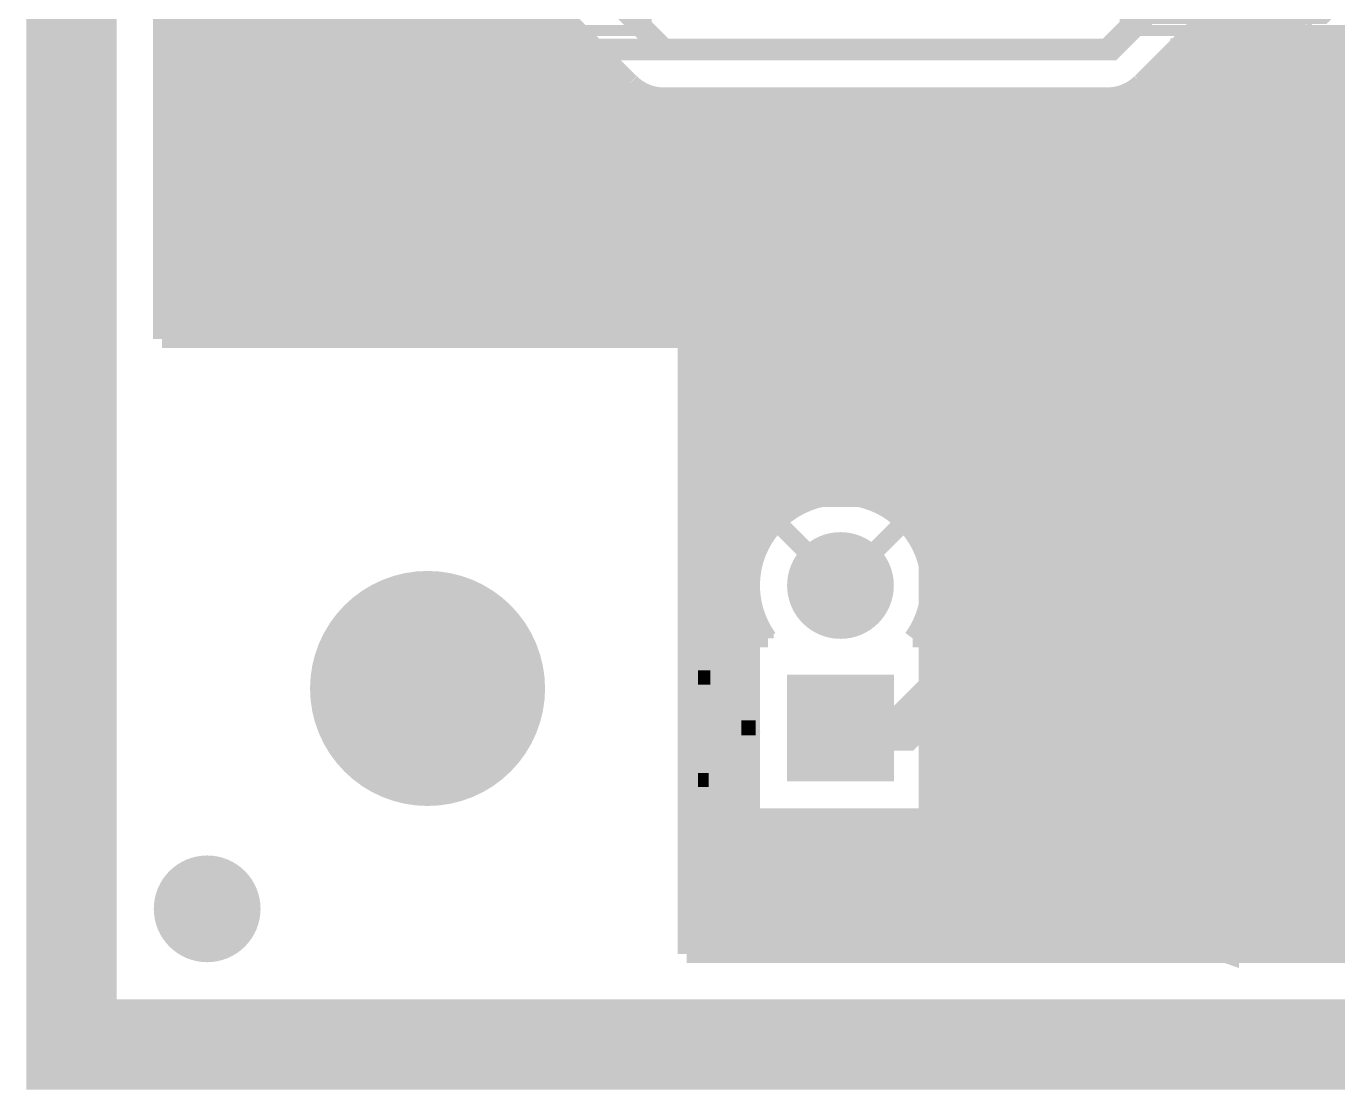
# Model space of a CAD drawing. Extents: x -0.6 to 94.6, y -47.6 to 45.6.
# Drawn here: x -0.64 to 17.78, y -0.64 to 14.3 of the extents above; entities that cross this region are included whole.
import ezdxf

# ---------------------------------------------------------------- set-up
doc = ezdxf.new("R2010")
doc.units = 0
doc.header["$MEASUREMENT"] = 0
doc.layers.get('0').update_dxf_attribs({"linetype": 'CONTINUOUS'})
for name, color, linetype in [('22-311-0_BOT', 7, 'CONTINUOUS'), ('22-311-0_DRD', 7, 'CONTINUOUS'), ('22-311-0_DRL', 2, 'CONTINUOUS'), ('22-311-0_SMB', 4, 'CONTINUOUS'), ('22-311-0_SMT', 3, 'CONTINUOUS'), ('22-311-0_SPT', 5, 'CONTINUOUS'), ('22-311-0_SST', 14, 'CONTINUOUS'), ('22-311-0_TOP', 9, 'CONTINUOUS'), ('THRUHOLE_NPT', 11, 'CONTINUOUS'), ('THRUHOLE_TAP', 13, 'CONTINUOUS')]:
    doc.layers.add(name, color=color, linetype=linetype)

# ---------------------------------------------------------------- blocks, each defined once
blk = doc.blocks.new('ROUND_1')
at = {"const_width": 1.64973}
blk.add_lwpolyline([(-0.824864, 0, 1), (0.824864, 0, 1)], format="xyb", close=True, dxfattribs=at)
blk = doc.blocks.new('ROUND_3')
at = {"const_width": 0.7493}
blk.add_lwpolyline([(-0.37465, 0, 1), (0.37465, 0, 1)], format="xyb", close=True, dxfattribs=at)
blk = doc.blocks.new('SQUARE_4')
blk.add_solid([(0.7493, 0.7493), (0.7493, -0.7493), (-0.7493, 0.7493), (-0.7493, -0.7493)])
blk = doc.blocks.new('ROUND_26')
at = {"const_width": 0.44958}
blk.add_lwpolyline([(-0.22479, 0, 1), (0.22479, 0, 1)], format="xyb", close=True, dxfattribs=at)
blk = doc.blocks.new('RECTANGLE_14')
blk.add_solid([(0.4826, 0.4064), (0.4826, -0.4064), (-0.4826, 0.4064), (-0.4826, -0.4064)])
blk = doc.blocks.new('ROUND_2')
at = {"const_width": 0.50038}
blk.add_lwpolyline([(-0.25019, 0, 1), (0.25019, 0, 1)], format="xyb", close=True, dxfattribs=at)

msp = doc.modelspace()

# ---------------------------------------------------------------- linework, layer by layer
at = {"layer": '22-311-0_BOT'}
for points, const_width in [([(38.354, 31.496), (1.27, 31.496), (1.27, 9.906)], 0.254), ([(1.4986, 31.496), (1.4986, 9.906)], 0.254), ([(1.7272, 31.496), (1.7272, 9.906)], 0.254), ([(1.9558, 31.496), (1.9558, 9.906)], 0.254), ([(2.1844, 31.496), (2.1844, 9.906)], 0.254), ([(19.02968, 15.95374), (17.55394, 14.478), (15.113, 14.478), (14.605, 13.97), (8.31596, 13.97), (6.32968, 15.95374)], 0.3048), ([(2.413, 15.43812), (2.413, 9.906)], 0.254), ([(2.6416, 15.0241), (2.6416, 9.906)], 0.254), ([(2.8702, 14.79042), (2.8702, 9.906)], 0.254), ([(4.9276, 14.91996), (4.9276, 9.906)], 0.254), ([(3.0988, 14.63548), (3.0988, 9.906)], 0.254), ([(4.699, 14.72184), (4.699, 9.906)], 0.254), ([(3.3274, 14.53134), (3.3274, 9.906)], 0.254), ([(3.556, 14.47038), (3.556, 9.906)], 0.254), ([(3.7846, 14.44752), (3.7846, 9.906)], 0.254), ([(4.0132, 14.45768), (4.0132, 9.906)], 0.254), ([(4.2418, 14.5034), (4.2418, 9.906)], 0.254), ([(4.4704, 14.58976), (4.4704, 9.906)], 0.254), ([(5.1562, 14.59738), (5.1562, 9.906)], 0.254), ([(5.3848, 14.59738), (5.3848, 9.906)], 0.254), ([(5.6134, 14.59738), (5.6134, 9.906)], 0.254), ([(5.842, 14.59738), (5.842, 9.906)], 0.254), ([(6.0706, 14.59738), (6.0706, 9.906)], 0.254), ([(6.2992, 14.59738), (6.2992, 9.906)], 0.254), ([(6.5278, 14.59738), (6.5278, 9.906)], 0.254), ([(6.75386, 14.59738), (7.84352, 13.50518)], 0.254), ([(6.7564, 14.59484), (6.7564, 9.906)], 0.254), ([(6.985, 14.36624), (6.985, 9.906)], 0.254), ([(7.15264, 14.1986), (1.27, 14.1986)], 0.254), ([(7.2136, 14.13764), (7.2136, 9.906)], 0.254), ([(7.38124, 13.97), (1.27, 13.97)], 0.254), ([(7.4422, 13.90904), (7.4422, 9.906)], 0.254), ([(7.60984, 13.7414), (1.27, 13.7414)], 0.254), ([(15.38732, 13.8176), (15.07744, 13.50772)], 0.254), ([(32.11068, 13.7414), (15.31112, 13.7414)], 0.254), ([(17.55394, 13.8176), (15.38732, 13.8176)], 0.254), ([(15.4432, 13.8176), (15.4432, 1.397)], 0.254), ([(15.6718, 13.8176), (15.6718, 1.397)], 0.254), ([(15.9004, 13.8176), (15.9004, 1.397)], 0.254), ([(16.129, 13.8176), (16.129, 1.397)], 0.254), ([(16.3576, 13.8176), (16.3576, 1.397)], 0.254), ([(16.5862, 13.8176), (16.5862, 1.397)], 0.254), ([(16.8148, 13.8176), (16.8148, 1.397)], 0.254), ([(17.0434, 13.8176), (17.0434, 1.397)], 0.254), ([(17.272, 13.8176), (17.272, 1.397)], 0.254), ([(17.5006, 13.8176), (17.5006, 1.397)], 0.254), ([(17.7292, 13.84046), (17.7292, 1.397)], 0.254), ([(7.83844, 13.5128), (1.27, 13.5128)], 0.254), ([(7.6708, 13.68044), (7.6708, 9.906)], 0.254), ([(27.4701, 13.5128), (15.07998, 13.5128)], 0.254), ([(15.2146, 13.64488), (15.2146, 1.397)], 0.254), ([(7.8994, 13.45692), (7.8994, 9.906)], 0.254), ([(8.128, 13.335), (8.128, 9.906)], 0.254), ([(14.7574, 13.32738), (14.7574, 1.397)], 0.254), ([(14.986, 13.42898), (14.986, 1.397)], 0.254), ([(27.24658, 13.2842), (1.27, 13.2842)], 0.254), ([(14.605, 13.3096), (8.31596, 13.3096)], 0.254), ([(8.3566, 13.3096), (8.3566, 9.906)], 0.254), ([(8.5852, 13.3096), (8.5852, 9.906)], 0.254), ([(8.8138, 13.3096), (8.8138, 1.397)], 0.254), ([(9.0424, 13.3096), (9.0424, 1.397)], 0.254), ([(9.271, 13.3096), (9.271, 1.397)], 0.254), ([(9.4996, 13.3096), (9.4996, 1.397)], 0.254), ([(9.7282, 13.3096), (9.7282, 7.10946)], 0.254), ([(9.9568, 13.3096), (9.9568, 7.38124)], 0.254), ([(10.1854, 13.3096), (10.1854, 7.5438)], 0.254), ([(10.414, 13.3096), (10.414, 7.64286)], 0.254), ([(10.6426, 13.3096), (10.6426, 7.69366)], 0.254), ([(10.8712, 13.3096), (10.8712, 7.69874)], 0.254), ([(11.0998, 13.3096), (11.0998, 7.66318)], 0.254), ([(11.3284, 13.3096), (11.3284, 7.5819)], 0.254), ([(11.557, 13.3096), (11.557, 7.44474)], 0.254), ([(11.7856, 13.3096), (11.7856, 7.21868)], 0.254), ([(12.0142, 13.3096), (12.0142, 6.75132)], 0.254), ([(12.2428, 13.3096), (12.2428, 1.397)], 0.254), ([(12.4714, 13.3096), (12.4714, 1.397)], 0.254), ([(12.7, 13.3096), (12.7, 1.397)], 0.254), ([(12.9286, 13.3096), (12.9286, 1.397)], 0.254), ([(13.1572, 13.3096), (13.1572, 1.397)], 0.254), ([(13.3858, 13.3096), (13.3858, 1.397)], 0.254), ([(13.6144, 13.3096), (13.6144, 1.397)], 0.254), ([(13.843, 13.3096), (13.843, 1.397)], 0.254), ([(14.0716, 13.3096), (14.0716, 1.397)], 0.254), ([(14.3002, 13.3096), (14.3002, 1.397)], 0.254), ([(14.5288, 13.3096), (14.5288, 1.397)], 0.254), ([(27.12466, 13.0556), (1.27, 13.0556)], 0.254), ([(27.06624, 12.827), (1.27, 12.827)], 0.254), ([(27.0637, 12.5984), (1.27, 12.5984)], 0.254), ([(27.1145, 12.3698), (1.27, 12.3698)], 0.254), ([(27.22626, 12.1412), (1.27, 12.1412)], 0.254), ([(27.05608, 11.9126), (1.27, 11.9126)], 0.254), ([(26.96464, 11.684), (1.27, 11.684)], 0.254), ([(26.93162, 11.4554), (1.27, 11.4554)], 0.254), ([(26.95194, 11.2268), (1.27, 11.2268)], 0.254), ([(27.02814, 10.9982), (1.27, 10.9982)], 0.254), ([(27.051, 10.7696), (1.27, 10.7696)], 0.254), ([(26.75128, 10.541), (1.27, 10.541)], 0.254), ([(26.52268, 10.3124), (1.27, 10.3124)], 0.254), ([(26.29408, 10.0838), (1.27, 10.0838)], 0.254), ([(8.636, 9.906), (1.27, 9.906)], 0.254), ([(8.636, 9.906), (8.636, 1.397)], 0.254), ([(26.06548, 9.8552), (8.636, 9.8552)], 0.254), ([(25.83688, 9.6266), (8.636, 9.6266)], 0.254), ([(25.60828, 9.398), (8.636, 9.398)], 0.254), ([(25.37968, 9.1694), (8.636, 9.1694)], 0.254), ([(25.15108, 8.9408), (8.636, 8.9408)], 0.254), ([(24.92248, 8.7122), (8.636, 8.7122)], 0.254), ([(24.69388, 8.4836), (8.636, 8.4836)], 0.254), ([(24.47798, 8.255), (8.636, 8.255)], 0.254), ([(24.37638, 8.0264), (8.636, 8.0264)], 0.254), ([(24.3586, 7.7978), (8.636, 7.7978)], 0.254), ([(10.23112, 7.5692), (8.636, 7.5692)], 0.254), ([(24.3586, 7.5692), (11.35634, 7.5692)], 0.254), ([(9.91108, 7.3406), (8.636, 7.3406)], 0.254), ([(9.906, 7.33298), (10.795, 6.44398)], 0.254), ([(11.684, 7.33298), (10.795, 6.44398)], 0.254), ([(24.3586, 7.3406), (11.67638, 7.3406)], 0.254), ([(9.7282, 7.112), (8.636, 7.112)], 0.254), ([(24.3586, 7.112), (11.85926, 7.112)], 0.254), ([(9.61644, 6.8834), (8.636, 6.8834)], 0.254), ([(24.3586, 6.8834), (11.97356, 6.8834)], 0.254), ([(9.55548, 6.6548), (8.636, 6.6548)], 0.254), ([(24.3586, 6.6548), (12.03452, 6.6548)], 0.254), ([(9.5377, 6.4262), (8.636, 6.4262)], 0.254), ([(24.3586, 6.4262), (12.0523, 6.4262)], 0.254), ([(9.56056, 6.1976), (8.636, 6.1976)], 0.254), ([(12.0142, 6.13664), (12.0142, 5.7023)], 0.254), ([(24.3586, 6.1976), (12.0269, 6.1976)], 0.254), ([(9.63168, 5.969), (8.636, 5.969)], 0.254), ([(24.3586, 5.969), (11.95832, 5.969)], 0.254), ([(9.7282, 5.7785), (9.7282, 5.7023)], 0.254), ([(9.7536, 5.7404), (8.636, 5.7404)], 0.254), ([(9.779, 5.7023), (9.5377, 5.7023)], 0.254), ([(9.5377, 5.7023), (9.5377, 3.1877)], 0.254), ([(12.0523, 5.7023), (11.80846, 5.7023)], 0.254), ([(24.3586, 5.7404), (11.8364, 5.7404)], 0.254), ([(12.0523, 5.7023), (12.0523, 3.1877)], 0.254), ([(9.5377, 5.5118), (8.636, 5.5118)], 0.254), ([(24.3586, 5.5118), (12.0523, 5.5118)], 0.254), ([(9.5377, 5.2832), (8.636, 5.2832)], 0.254), ([(24.3586, 5.2832), (12.0523, 5.2832)], 0.254), ([(9.5377, 5.0546), (8.636, 5.0546)], 0.254), ([(24.21636, 5.0546), (12.0523, 5.0546)], 0.254), ([(9.5377, 4.826), (8.636, 4.826)], 0.254), ([(24.08682, 4.826), (12.0523, 4.826)], 0.254), ([(9.5377, 4.5974), (8.636, 4.5974)], 0.254), ([(24.02332, 4.5974), (12.0523, 4.5974)], 0.254), ([(9.5377, 4.3688), (8.636, 4.3688)], 0.254), ([(24.01316, 4.3688), (12.0523, 4.3688)], 0.254), ([(9.5377, 4.1402), (8.636, 4.1402)], 0.254), ([(24.05888, 4.1402), (12.0523, 4.1402)], 0.254), ([(9.5377, 3.9116), (8.636, 3.9116)], 0.254), ([(24.16302, 3.9116), (12.0523, 3.9116)], 0.254), ([(9.5377, 3.683), (8.636, 3.683)], 0.254), ([(24.3586, 3.683), (12.0523, 3.683)], 0.254), ([(9.5377, 3.4544), (8.636, 3.4544)], 0.254), ([(24.83358, 3.4544), (12.0523, 3.4544)], 0.254), ([(9.5377, 3.2258), (8.636, 3.2258)], 0.254), ([(12.0523, 3.1877), (9.5377, 3.1877)], 0.254), ([(9.7282, 3.1877), (9.7282, 1.397)], 0.254), ([(9.9568, 3.1877), (9.9568, 1.397)], 0.254), ([(10.1854, 3.1877), (10.1854, 1.397)], 0.254), ([(10.414, 3.1877), (10.414, 1.397)], 0.254), ([(10.6426, 3.1877), (10.6426, 1.397)], 0.254), ([(10.8712, 3.1877), (10.8712, 1.397)], 0.254), ([(11.0998, 3.1877), (11.0998, 1.397)], 0.254), ([(11.3284, 3.1877), (11.3284, 1.397)], 0.254), ([(11.557, 3.1877), (11.557, 1.397)], 0.254), ([(11.7856, 3.1877), (11.7856, 1.397)], 0.254), ([(12.0142, 3.1877), (12.0142, 1.397)], 0.254), ([(27.85364, 3.2258), (12.0523, 3.2258)], 0.254), ([(30.48, 2.9972), (8.636, 2.9972)], 0.254), ([(30.48, 2.7686), (8.636, 2.7686)], 0.254), ([(30.48, 2.54), (8.636, 2.54)], 0.254), ([(30.48, 2.3114), (8.636, 2.3114)], 0.254), ([(30.48, 2.0828), (8.636, 2.0828)], 0.254), ([(30.48, 1.8542), (8.636, 1.8542)], 0.254), ([(30.48, 1.6256), (8.636, 1.6256)], 0.254), ([(30.48, 1.397), (8.636, 1.397)], 0.254)]:
    msp.add_lwpolyline(points, dxfattribs=dict(at, const_width=const_width))
at = {"layer": '22-311-0_BOT', "const_width": 0.254}
for points in [[(17.55394, 13.8176, 0.198204), (18.01964, 14.00975)], [(17.55394, 13.8176, 0.198204), (18.01964, 14.00975)], [(7.8486, 13.50264, 0.1989124), (8.31596, 13.30905)], [(14.605, 13.3096, 0.1989118), (15.07197, 13.50303)], [(14.605, 13.3096, 0.1989118), (15.07197, 13.50303)], [(10.795, 7.70128, 0.4142136), (9.5377, 6.44398)], [(12.0523, 6.44398, 0.4142136), (10.795, 7.70128)], [(9.5377, 6.44398, 0.1589636), (9.77949, 5.70266)], [(11.80846, 5.7023, 0.1592691), (12.05086, 6.44398)]]:
    msp.add_lwpolyline(points, format="xyb", dxfattribs=at)
at = {"layer": '22-311-0_DRD'}
for points, const_width in [([(8.89, 0), (39.99738, 0), (39.99738, 44.9961), (0, 44.9961), (0, 0), (8.89, 0)], 1.27), ([(10.795, 7.07898), (10.795, 5.80898)], 0.254), ([(11.43, 6.44398), (10.16, 6.44398)], 0.254), ([(4.99872, 5.37972), (4.36372, 4.74472)], 0.254), ([(5.63372, 4.74472), (4.99872, 5.37972)], 0.254), ([(10.795, 5.08), (10.795, 3.81)], 0.254), ([(4.36372, 4.74472), (5.63372, 4.74472)], 0.254), ([(11.43, 4.445), (10.16, 4.445)], 0.254)]:
    msp.add_lwpolyline(points, dxfattribs=dict(at, const_width=const_width))
at = {"layer": '22-311-0_DRL', "const_width": 1.27}
msp.add_lwpolyline([(8.89, 0), (39.99738, 0), (39.99738, 44.9961), (0, 44.9961), (0, 0), (8.89, 0)], dxfattribs=at)
at = {"layer": '22-311-0_SST'}
for points, const_width in [([(8.90016, 18.75536), (8.90016, 18.35404), (8.06958, 18.35404), (8.06958, 14.23416), (2.09042, 14.23416), (2.09042, 27.67584), (8.06958, 27.67584), (8.06958, 23.55596), (8.90016, 23.55596), (8.90016, 23.15464), (10.07872, 23.15464), (10.07872, 18.75536), (8.90016, 18.75536), (7.42442, 18.75536), (7.42442, 19.56562)], 0.1524), ([(21.60016, 18.75536), (21.60016, 18.35404), (20.76958, 18.35404), (20.76958, 14.23416), (14.79042, 14.23416), (14.79042, 27.67584), (20.76958, 27.67584), (20.76958, 23.55596), (21.60016, 23.55596), (21.60016, 23.15464), (22.77872, 23.15464), (22.77872, 18.75536), (21.60016, 18.75536), (20.12442, 18.75536), (20.12442, 19.56562)], 0.1524), ([(15.93342, 14.05128), (15.93342, 13.69568), (16.10106, 13.5763), (16.27124, 13.5763), (16.44142, 13.69568), (16.44142, 14.05128), (15.42542, 14.05128)], 0.1524), ([(15.93342, 13.7541), (15.42542, 13.5763)], 0.1524), ([(15.93342, 13.15466), (15.93342, 12.79906), (15.76324, 12.7381), (15.59306, 12.7381), (15.42542, 12.79906), (15.42542, 13.15466), (15.59306, 13.21308), (15.76324, 13.21308), (16.44142, 12.97686)], 0.1524), ([(16.7005, 9.3345), (16.7005, 12.2555), (15.0622, 12.2555), (15.0622, 9.3345), (16.7005, 9.3345)], 0.1524), ([(19.2405, 9.3345), (19.2405, 12.2555), (17.6022, 12.2555), (17.6022, 9.3345), (19.2405, 9.3345)], 0.1524), ([(9.87298, 9.86028), (9.7028, 9.86028), (9.53516, 9.80186), (9.53516, 9.5631), (9.7028, 9.50468), (10.55116, 9.50468)], 0.1524), ([(10.55116, 9.44626), (10.55116, 9.68248)], 0.1524), ([(10.04316, 9.02208), (10.04316, 8.66648), (9.87298, 8.60806), (9.7028, 8.60806), (9.53516, 8.66648), (9.53516, 9.02208), (9.7028, 9.0805), (9.87298, 9.0805), (10.55116, 8.84428)], 0.1524), ([(15.0495, 9.0805), (15.0495, 6.1595), (16.6878, 6.1595), (16.6878, 9.0805), (15.0495, 9.0805)], 0.1524), ([(13.9954, 8.3566), (13.9954, 8.001), (14.16558, 7.88162), (14.33576, 7.88162), (14.5034, 8.001), (14.5034, 8.3566), (13.4874, 8.3566)], 0.1524), ([(8.79602, 8.04418), (12.3952, 8.04418), (12.3952, 2.24536), (8.79602, 2.24536), (8.79602, 8.04418)], 0.20066), ([(9.79424, 2.24536), (9.79424, 2.64414), (11.99388, 2.64414), (11.99388, 7.6454), (9.79424, 7.6454), (9.79424, 8.04418)], 0.20066), ([(13.9954, 8.05942), (13.4874, 7.88162)], 0.1524), ([(13.65758, 7.5184), (13.4874, 7.45998), (13.4874, 7.10438), (13.65758, 7.04342), (13.9954, 7.04342), (14.16558, 7.1628), (14.16558, 7.5184), (14.5034, 7.5184), (14.5034, 7.04342)], 0.1524), ([(16.7005, 2.9845), (16.7005, 5.9055), (15.0622, 5.9055), (15.0622, 2.9845), (16.7005, 2.9845)], 0.1524), ([(17.5895, 5.9055), (17.5895, 2.9845), (19.2278, 2.9845), (19.2278, 5.9055), (17.5895, 5.9055)], 0.1524), ([(8.79602, 5.34416), (8.79602, 5.2451), (8.79602, 3.54584)], 0.20066), ([(8.79602, 5.34416), (9.59612, 4.445)], 0.20066), ([(8.9662, 5.15112), (8.79602, 5.15112)], 0.20066), ([(8.96366, 5.15366), (8.96366, 3.7338)], 0.20066), ([(9.12622, 4.97078), (8.79602, 4.97078)], 0.20066), ([(9.144, 4.953), (9.144, 3.937)], 0.20066), ([(9.28624, 4.79298), (8.79602, 4.79298)], 0.20066), ([(9.3218, 4.7498), (9.3218, 4.13766)], 0.20066), ([(9.44626, 4.61264), (8.79602, 4.61264)], 0.20066), ([(9.50214, 4.54914), (9.50214, 4.34086)], 0.20066), ([(9.59612, 4.445), (8.79602, 3.54584)], 0.20066), ([(9.58342, 4.4323), (8.79602, 4.4323)], 0.20066), ([(9.4234, 4.25196), (8.79602, 4.25196)], 0.20066), ([(9.26338, 4.07162), (8.79602, 4.07162)], 0.20066), ([(9.10336, 3.89382), (8.79602, 3.89382)], 0.20066), ([(8.94334, 3.71348), (8.79602, 3.71348)], 0.20066), ([(15.80642, 2.49428), (15.80642, 2.13868), (15.97406, 2.0193), (16.14424, 2.0193), (16.31442, 2.13868), (16.31442, 2.49428), (15.29842, 2.49428)], 0.1524), ([(15.80642, 2.1971), (15.29842, 2.0193)], 0.1524), ([(15.29842, 1.5367), (16.31442, 1.1811), (16.31442, 1.65608)], 0.1524)]:
    msp.add_lwpolyline(points, dxfattribs=dict(at, const_width=const_width))
at = {"layer": '22-311-0_TOP'}
for points, const_width in [([(38.354, 31.496), (1.27, 31.496), (1.27, 10.16)], 0.254), ([(1.4986, 31.496), (1.4986, 9.906)], 0.254), ([(1.7272, 31.496), (1.7272, 9.906)], 0.254), ([(1.9558, 31.496), (1.9558, 9.906)], 0.254), ([(2.1844, 31.496), (2.1844, 9.906)], 0.254), ([(31.72968, 17.20596), (30.48, 15.95374), (30.48, 3.683), (28.956, 2.159), (17.4498, 2.159), (15.875, 3.7338)], 0.635), ([(3.83032, 15.95374), (5.81406, 13.97), (14.54404, 13.97), (16.53032, 15.95374)], 0.3048), ([(2.413, 15.43812), (2.413, 9.906)], 0.254), ([(2.6416, 15.0241), (2.6416, 9.906)], 0.254), ([(2.8702, 14.79042), (2.8702, 9.906)], 0.254), ([(3.0988, 14.63548), (3.0988, 9.906)], 0.254), ([(3.3274, 14.53134), (3.3274, 9.906)], 0.254), ([(3.556, 14.47038), (3.556, 9.906)], 0.254), ([(3.7846, 14.44752), (3.7846, 9.906)], 0.254), ([(4.0132, 14.45768), (4.0132, 9.906)], 0.254), ([(4.2418, 14.5034), (4.2418, 9.906)], 0.254), ([(4.32054, 14.5288), (5.34416, 13.50518)], 0.254), ([(16.03756, 14.5288), (15.01648, 13.50772)], 0.254), ([(16.129, 14.50086), (16.129, 12.61872)], 0.254), ([(16.3576, 14.45514), (16.3576, 12.84732)], 0.254), ([(16.5862, 14.44752), (16.5862, 13.07592)], 0.254), ([(16.8148, 14.47292), (16.8148, 13.2715)], 0.254), ([(17.02054, 14.5288), (17.27962, 14.26972)], 0.254), ([(17.0434, 14.50594), (17.0434, 13.35278)], 0.254), ([(4.54914, 14.3002), (1.27, 14.3002)], 0.254), ([(4.4704, 14.37894), (4.4704, 9.906)], 0.254), ([(17.24914, 14.3002), (15.80896, 14.3002)], 0.254), ([(15.9004, 14.39164), (15.9004, 12.4206)], 0.254), ([(17.272, 14.27734), (17.272, 13.3604)], 0.254), ([(4.77774, 14.0716), (1.27, 14.0716)], 0.254), ([(4.699, 14.15034), (4.699, 9.906)], 0.254), ([(29.6545, 14.0716), (15.58036, 14.0716)], 0.254), ([(15.6718, 14.16304), (15.6718, 12.4206)], 0.254), ([(17.5006, 14.1224), (17.5006, 13.3604)], 0.254), ([(17.7292, 14.0716), (17.7292, 13.3604)], 0.254), ([(21.59, 14.0716), (17.75206, 14.0716)], 0.254), ([(4.9276, 13.92174), (4.9276, 9.906)], 0.254), ([(15.4432, 13.93444), (15.4432, 12.4206)], 0.254), ([(5.00634, 13.843), (1.27, 13.843)], 0.254), ([(5.1562, 13.69314), (5.1562, 9.906)], 0.254), ([(15.2146, 13.70584), (15.2146, 12.4206)], 0.254), ([(29.6545, 13.843), (15.35176, 13.843)], 0.254), ([(5.23494, 13.6144), (1.27, 13.6144)], 0.254), ([(27.64282, 13.6144), (15.12316, 13.6144)], 0.254), ([(5.50672, 13.3858), (1.27, 13.3858)], 0.254), ([(5.3848, 13.46962), (5.3848, 9.906)], 0.254), ([(5.6134, 13.34008), (5.6134, 9.906)], 0.254), ([(14.7574, 13.34516), (14.7574, 8.68426)], 0.254), ([(27.32786, 13.3858), (14.85138, 13.3858)], 0.254), ([(14.986, 13.47724), (14.986, 12.4206)], 0.254), ([(27.305, 13.3604), (17.145, 13.3604)], 0.254), ([(16.66748, 13.1572), (1.27, 13.1572)], 0.254), ([(14.54404, 13.3096), (5.81406, 13.3096)], 0.254), ([(5.842, 13.3096), (5.842, 9.906)], 0.254), ([(6.0706, 13.3096), (6.0706, 9.906)], 0.254), ([(6.2992, 13.3096), (6.2992, 9.906)], 0.254), ([(6.5278, 13.3096), (6.5278, 9.906)], 0.254), ([(6.7564, 13.3096), (6.7564, 9.906)], 0.254), ([(6.985, 13.3096), (6.985, 9.906)], 0.254), ([(7.2136, 13.3096), (7.2136, 9.906)], 0.254), ([(7.4422, 13.3096), (7.4422, 9.906)], 0.254), ([(7.6708, 13.3096), (7.6708, 9.906)], 0.254), ([(7.8994, 13.3096), (7.8994, 9.906)], 0.254), ([(8.128, 13.3096), (8.128, 9.906)], 0.254), ([(8.3566, 13.3096), (8.3566, 9.906)], 0.254), ([(8.5852, 13.3096), (8.5852, 9.906)], 0.254), ([(8.8138, 13.3096), (8.8138, 1.27)], 0.254), ([(9.0424, 13.3096), (9.0424, 1.27)], 0.254), ([(9.271, 13.3096), (9.271, 1.27)], 0.254), ([(9.4996, 13.3096), (9.4996, 1.27)], 0.254), ([(9.7282, 13.3096), (9.7282, 7.10946)], 0.254), ([(9.9568, 13.3096), (9.9568, 7.38124)], 0.254), ([(10.1854, 13.3096), (10.1854, 7.5438)], 0.254), ([(10.414, 13.3096), (10.414, 7.64286)], 0.254), ([(10.6426, 13.3096), (10.6426, 7.69366)], 0.254), ([(10.8712, 13.3096), (10.8712, 7.69874)], 0.254), ([(11.0998, 13.3096), (11.0998, 7.66318)], 0.254), ([(11.3284, 13.3096), (11.3284, 7.5819)], 0.254), ([(11.557, 13.3096), (11.557, 7.44474)], 0.254), ([(11.7856, 13.3096), (11.7856, 7.21868)], 0.254), ([(12.0142, 13.3096), (12.0142, 6.75132)], 0.254), ([(12.2428, 13.3096), (12.2428, 6.16966)], 0.254), ([(12.4714, 13.3096), (12.4714, 6.39826)], 0.254), ([(12.7, 13.3096), (12.7, 6.62686)], 0.254), ([(12.9286, 13.3096), (12.9286, 6.85546)], 0.254), ([(13.1572, 13.3096), (13.1572, 7.08406)], 0.254), ([(13.3858, 13.3096), (13.3858, 7.31266)], 0.254), ([(13.6144, 13.3096), (13.6144, 7.54126)], 0.254), ([(13.843, 13.3096), (13.843, 7.76986)], 0.254), ([(14.0716, 13.3096), (14.0716, 7.99846)], 0.254), ([(14.3002, 13.3096), (14.3002, 8.22706)], 0.254), ([(14.5288, 13.3096), (14.5288, 8.45566)], 0.254), ([(16.67764, 13.16736), (15.93088, 12.4206)], 0.254), ([(16.43888, 12.9286), (1.27, 12.9286)], 0.254), ([(16.21028, 12.7), (1.27, 12.7)], 0.254), ([(15.875, 11.5062), (15.9512, 11.5062), (17.145, 12.7), (28.067, 12.7)], 0.3048), ([(15.98168, 12.4714), (1.27, 12.4714)], 0.254), ([(14.8844, 12.4206), (14.8844, 10.9982)], 0.254), ([(15.93088, 12.4206), (14.8844, 12.4206)], 0.254), ([(14.8844, 12.2428), (1.27, 12.2428)], 0.254), ([(14.8844, 12.0142), (1.27, 12.0142)], 0.254), ([(14.8844, 11.7856), (1.27, 11.7856)], 0.254), ([(18.415, 11.5062), (17.4752, 11.5062), (17.145, 11.176), (17.145, 7.747), (16.3068, 6.9088), (15.875, 6.9088)], 0.635), ([(14.8844, 11.557), (1.27, 11.557)], 0.254), ([(14.8844, 11.3284), (1.27, 11.3284)], 0.254), ([(14.8844, 11.0998), (1.27, 11.0998)], 0.254), ([(14.8844, 10.9982), (14.8844, 10.5918)], 0.254), ([(14.8844, 10.8712), (1.27, 10.8712)], 0.254), ([(14.8844, 10.6426), (1.27, 10.6426)], 0.254), ([(14.8844, 10.5918), (14.8844, 9.2456)], 0.254), ([(14.8844, 10.414), (1.27, 10.414)], 0.254), ([(14.8844, 10.1854), (1.27, 10.1854)], 0.254), ([(1.27, 10.16), (1.27, 9.906)], 0.254), ([(15.875, 10.0838), (15.875, 8.3312)], 0.3048), ([(14.8844, 9.9568), (1.27, 9.9568)], 0.254), ([(8.636, 9.906), (1.27, 9.906)], 0.254), ([(8.636, 9.906), (8.636, 1.27)], 0.254), ([(14.8844, 9.7282), (8.636, 9.7282)], 0.254), ([(14.8844, 9.4996), (8.636, 9.4996)], 0.254), ([(14.8844, 9.271), (8.636, 9.271)], 0.254), ([(14.8844, 9.2456), (14.8844, 9.1694)], 0.254), ([(14.8844, 9.1694), (14.8844, 8.81126)], 0.254), ([(14.8844, 9.0424), (8.636, 9.0424)], 0.254), ([(14.8844, 8.8138), (8.636, 8.8138)], 0.254), ([(14.8844, 8.81126), (11.87704, 5.80644)], 0.254), ([(14.6558, 8.5852), (8.636, 8.5852)], 0.254), ([(14.4272, 8.3566), (8.636, 8.3566)], 0.254), ([(10.795, 4.445), (11.684, 4.445), (15.5702, 8.3312), (15.875, 8.3312)], 0.635), ([(14.1986, 8.128), (8.636, 8.128)], 0.254), ([(13.97, 7.8994), (8.636, 7.8994)], 0.254), ([(10.5156, 7.6708), (8.636, 7.6708)], 0.254), ([(13.7414, 7.6708), (11.0744, 7.6708)], 0.254), ([(10.02792, 7.4422), (8.636, 7.4422)], 0.254), ([(13.5128, 7.4422), (11.55954, 7.4422)], 0.254), ([(9.906, 7.33298), (10.795, 6.44398)], 0.254), ([(11.684, 7.33298), (10.795, 6.44398)], 0.254), ([(9.79932, 7.2136), (8.636, 7.2136)], 0.254), ([(13.2842, 7.2136), (11.79068, 7.2136)], 0.254), ([(15.875, 6.9088), (15.875, 5.1562)], 0.635), ([(9.65962, 6.985), (8.636, 6.985)], 0.254), ([(13.0556, 6.985), (11.93038, 6.985)], 0.254), ([(9.5758, 6.7564), (8.636, 6.7564)], 0.254), ([(12.827, 6.7564), (12.01166, 6.7564)], 0.254), ([(9.54024, 6.5278), (8.636, 6.5278)], 0.254), ([(12.5984, 6.5278), (12.04976, 6.5278)], 0.254), ([(14.8844, 6.477), (12.27582, 3.86842)], 0.254), ([(14.7574, 6.35), (14.7574, 1.27)], 0.254), ([(14.8844, 6.477), (14.8844, 6.0706)], 0.254), ([(9.54532, 6.2992), (8.636, 6.2992)], 0.254), ([(12.0142, 6.13664), (12.0142, 5.94106)], 0.254), ([(12.3698, 6.2992), (12.04468, 6.2992)], 0.254), ([(14.8844, 6.2992), (14.70406, 6.2992)], 0.254), ([(9.59358, 6.0706), (8.636, 6.0706)], 0.254), ([(12.1412, 6.0706), (11.99388, 6.0706)], 0.254), ([(14.8844, 6.0706), (14.47546, 6.0706)], 0.254), ([(14.5288, 6.1214), (14.5288, 1.27)], 0.254), ([(14.8844, 6.0706), (14.8844, 5.9944)], 0.254), ([(14.8844, 5.9944), (14.8844, 4.6482)], 0.254), ([(9.6901, 5.842), (8.636, 5.842)], 0.254), ([(9.7282, 5.7785), (9.7282, 5.7023)], 0.254), ([(14.8844, 5.842), (14.24686, 5.842)], 0.254), ([(14.3002, 5.8928), (14.3002, 1.27)], 0.254), ([(9.5377, 5.6134), (8.636, 5.6134)], 0.254), ([(9.5377, 5.7023), (9.5377, 3.1877)], 0.254), ([(9.779, 5.7023), (9.5377, 5.7023)], 0.254), ([(14.8844, 5.6134), (14.01826, 5.6134)], 0.254), ([(14.0716, 5.6642), (14.0716, 1.27)], 0.254), ([(13.843, 5.4356), (13.843, 1.27)], 0.254), ([(9.5377, 5.3848), (8.636, 5.3848)], 0.254), ([(14.8844, 5.3848), (13.78966, 5.3848)], 0.254), ([(18.415, 5.1562), (15.875, 5.1562)], 0.635), ([(9.5377, 5.1562), (8.636, 5.1562)], 0.254), ([(14.8844, 5.1562), (13.56106, 5.1562)], 0.254), ([(13.6144, 5.207), (13.6144, 1.27)], 0.254), ([(9.5377, 4.9276), (8.636, 4.9276)], 0.254), ([(14.8844, 4.9276), (13.33246, 4.9276)], 0.254), ([(13.3858, 4.9784), (13.3858, 1.27)], 0.254), ([(9.5377, 4.699), (8.636, 4.699)], 0.254), ([(14.8844, 4.699), (13.10386, 4.699)], 0.254), ([(13.1572, 4.7498), (13.1572, 1.27)], 0.254), ([(12.9286, 4.5212), (12.9286, 1.27)], 0.254), ([(14.8844, 4.6482), (14.8844, 4.2418)], 0.254), ([(9.5377, 4.4704), (8.636, 4.4704)], 0.254), ([(12.7, 4.2926), (12.7, 1.27)], 0.254), ([(14.8844, 4.4704), (12.87526, 4.4704)], 0.254), ([(9.5377, 4.2418), (8.636, 4.2418)], 0.254), ([(14.8844, 4.2418), (12.64666, 4.2418)], 0.254), ([(14.8844, 4.2418), (14.8844, 2.8194)], 0.254), ([(9.5377, 4.0132), (8.636, 4.0132)], 0.254), ([(14.8844, 4.0132), (12.41806, 4.0132)], 0.254), ([(12.4714, 4.064), (12.4714, 1.27)], 0.254), ([(9.5377, 3.7846), (8.636, 3.7846)], 0.254), ([(14.8844, 3.7846), (12.1793, 3.7846)], 0.254), ([(12.2428, 3.83794), (12.2428, 1.27)], 0.254), ([(9.5377, 3.556), (8.636, 3.556)], 0.254), ([(12.0523, 3.70586), (12.0523, 3.1877)], 0.254), ([(14.8844, 3.556), (12.0523, 3.556)], 0.254), ([(9.5377, 3.3274), (8.636, 3.3274)], 0.254), ([(12.0523, 3.1877), (9.5377, 3.1877)], 0.254), ([(9.7282, 3.1877), (9.7282, 1.27)], 0.254), ([(9.9568, 3.1877), (9.9568, 1.27)], 0.254), ([(10.1854, 3.1877), (10.1854, 1.27)], 0.254), ([(10.414, 3.1877), (10.414, 1.27)], 0.254), ([(10.6426, 3.1877), (10.6426, 1.27)], 0.254), ([(10.8712, 3.1877), (10.8712, 1.27)], 0.254), ([(11.0998, 3.1877), (11.0998, 1.27)], 0.254), ([(11.3284, 3.1877), (11.3284, 1.27)], 0.254), ([(11.557, 3.1877), (11.557, 1.27)], 0.254), ([(11.7856, 3.1877), (11.7856, 1.27)], 0.254), ([(12.0142, 3.1877), (12.0142, 1.27)], 0.254), ([(14.8844, 3.3274), (12.0523, 3.3274)], 0.254), ([(14.8844, 3.0988), (8.636, 3.0988)], 0.254), ([(14.8844, 2.8702), (8.636, 2.8702)], 0.254), ([(15.621, 2.8194), (14.8844, 2.8194)], 0.254), ([(14.986, 2.8194), (14.986, 1.27)], 0.254), ([(15.2146, 2.8194), (15.2146, 1.27)], 0.254), ([(15.4432, 2.8194), (15.4432, 1.27)], 0.254), ([(15.621, 2.8194), (16.85798, 1.58242)], 0.254), ([(15.7988, 2.6416), (8.636, 2.6416)], 0.254), ([(15.6718, 2.7686), (15.6718, 1.27)], 0.254), ([(15.9004, 2.54), (15.9004, 1.27)], 0.254), ([(16.0274, 2.413), (8.636, 2.413)], 0.254), ([(16.129, 2.3114), (16.129, 1.27)], 0.254), ([(16.256, 2.1844), (8.636, 2.1844)], 0.254), ([(16.3576, 2.0828), (16.3576, 1.27)], 0.254), ([(16.4846, 1.9558), (8.636, 1.9558)], 0.254), ([(16.7132, 1.7272), (8.636, 1.7272)], 0.254), ([(16.5862, 1.8542), (16.5862, 1.27)], 0.254), ([(16.8148, 1.6256), (16.8148, 1.27)], 0.254), ([(16.9545, 1.4986), (8.636, 1.4986)], 0.254), ([(17.0434, 1.44018), (17.0434, 1.27)], 0.254), ([(17.272, 1.35128), (17.272, 1.27)], 0.254), ([(30.48, 1.27), (8.636, 1.27)], 0.254), ([(28.956, 1.3335), (17.4498, 1.3335)], 0.254), ([(17.5006, 1.3335), (17.5006, 1.27)], 0.254), ([(17.7292, 1.3335), (17.7292, 1.27)], 0.254)]:
    msp.add_lwpolyline(points, dxfattribs=dict(at, const_width=const_width))
at = {"layer": '22-311-0_TOP', "const_width": 0.254}
for points in [[(17.2847, 14.26464, 0.1989124), (17.75206, 14.07105)], [(17.2847, 14.26464, 0.1989124), (17.75206, 14.07105)], [(5.3467, 13.50264, 0.1989124), (5.81406, 13.30905)], [(5.3467, 13.50264, 0.1989124), (5.81406, 13.30905)], [(14.54404, 13.3096, 0.1989118), (15.01101, 13.50303)], [(17.145, 13.3604, 0.1989129), (16.67803, 13.16697)], [(17.145, 13.3604, 0.1989129), (16.67803, 13.16697)], [(10.795, 7.70128, 0.4142136), (9.5377, 6.44398)], [(12.0523, 6.44398, 0.4142136), (10.795, 7.70128)], [(9.5377, 6.44398, 0.1589636), (9.77949, 5.70266)], [(11.87704, 5.80644, 0.1339023), (12.05089, 6.44398)], [(12.0523, 3.70586, 0.0809573), (12.26794, 3.86106)], [(12.0523, 3.70586, 0.0809573), (12.26794, 3.86106)], [(16.8656, 1.5748, 0.1989124), (17.4498, 1.33282)]]:
    msp.add_lwpolyline(points, format="xyb", dxfattribs=at)

# ---------------------------------------------------------------- block references
at = {"layer": '22-311-0_BOT'}
for name, p in [('ROUND_3', (10.795, 6.44398)), ('ROUND_1', (4.99872, 4.99872)), ('SQUARE_4', (10.795, 4.445))]:
    msp.add_blockref(name, p, dxfattribs=at)
at = {"layer": '22-311-0_DRL'}
for name, p in [('ROUND_26', (10.795, 6.44398)), ('ROUND_1', (4.99872, 4.99872)), ('ROUND_26', (10.795, 4.445))]:
    msp.add_blockref(name, p, dxfattribs=at)
at = {"layer": '22-311-0_SMB'}
for name, p in [('ROUND_3', (10.795, 6.44398)), ('SQUARE_4', (10.795, 4.445))]:
    msp.add_blockref(name, p, dxfattribs=at)
at = {"layer": '22-311-0_SMT'}
for name, p in [('RECTANGLE_14', (15.875, 11.5062)), ('RECTANGLE_14', (15.875, 10.0838)), ('RECTANGLE_14', (15.875, 8.3312)), ('ROUND_3', (10.795, 6.44398)), ('RECTANGLE_14', (15.875, 6.9088)), ('RECTANGLE_14', (15.875, 5.1562)), ('SQUARE_4', (10.795, 4.445)), ('RECTANGLE_14', (15.875, 3.7338)), ('ROUND_3', (1.905, 1.905))]:
    msp.add_blockref(name, p, dxfattribs=at)
at = {"layer": '22-311-0_SPT'}
for p in [(15.875, 11.5062), (15.875, 10.0838), (15.875, 8.3312), (15.875, 6.9088), (15.875, 5.1562), (15.875, 3.7338)]:
    msp.add_blockref('RECTANGLE_14', p, dxfattribs=at)
at = {"layer": '22-311-0_TOP'}
for name, p in [('RECTANGLE_14', (15.875, 11.5062)), ('RECTANGLE_14', (15.875, 10.0838)), ('RECTANGLE_14', (15.875, 8.3312)), ('ROUND_3', (10.795, 6.44398)), ('RECTANGLE_14', (15.875, 6.9088)), ('ROUND_1', (4.99872, 4.99872)), ('RECTANGLE_14', (15.875, 5.1562)), ('SQUARE_4', (10.795, 4.445)), ('RECTANGLE_14', (15.875, 3.7338)), ('ROUND_2', (1.905, 1.905))]:
    msp.add_blockref(name, p, dxfattribs=at)
at = {"layer": 'THRUHOLE_NPT'}
msp.add_blockref('ROUND_1', (4.99872, 4.99872), dxfattribs=at)
at = {"layer": 'THRUHOLE_TAP'}
for p in [(10.795, 6.44398), (10.795, 4.445)]:
    msp.add_blockref('ROUND_26', p, dxfattribs=at)

doc.saveas('drawing.dxf')
